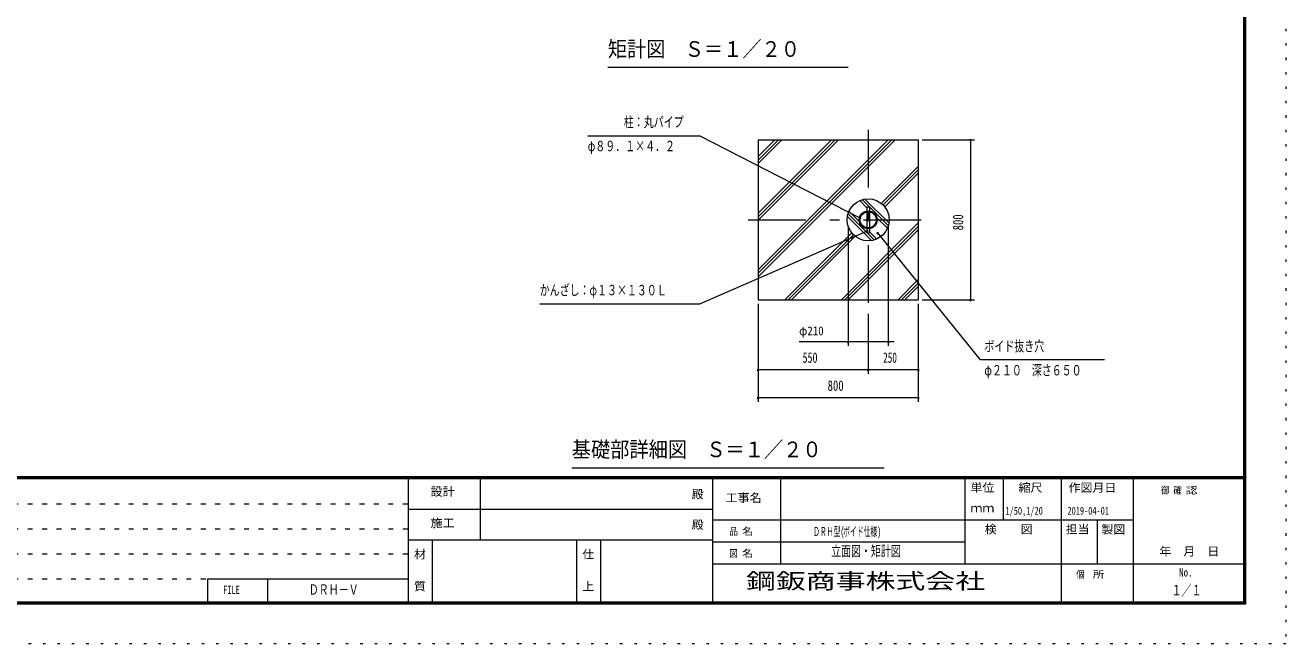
# Model space of a CAD drawing. Units: millimetres, scale not verified, with parts at other scales. Extents: x -25847 to 25859, y -10500 to 10500.
# Drawn here: x 10126 to 25859, y -10500 to -2775 of the extents above; entities that cross this region are included whole.
import ezdxf
from ezdxf.enums import TextEntityAlignment as Align

# ---------------------------------------------------------------- set-up
doc = ezdxf.new("R2010")
doc.units = ezdxf.units.MM
doc.header["$LTSCALE"] = 60
for name, pattern in [('USER1', [3, 1, -2]), ('USER3', [24, 12, -5, 2, -5]), ('USER4', [3, 0.5, -2.5])]:
    doc.linetypes.add(name, pattern=pattern)
doc.layers.add('0-1_0-F', color=7, linetype='Continuous')
doc.layers.add('0-E_2-5DIM', color=7, linetype='Continuous')
for name, color, linetype, lineweight in [('0-6_2-02BOLD', 7, 'Continuous', 18), ('0-8_2-22CENTER', 3, 'USER3', 18), ('0-A_2-52DIM', 3, 'Continuous', 18), ('0-B_2-62HATCH', 2, 'Continuous', 18), ('0-C_F-F', 5, 'Continuous', 18), ('0-D_F-E_J_ADD', 5, 'USER4', 18)]:
    doc.layers.add(name, color=color, linetype=linetype, lineweight=lineweight)
doc.styles.add('ＭＳ ゴシック', font='')
doc.styles.get('ＭＳ ゴシック').set_extended_font_data('MS Gothic')

msp = doc.modelspace()

# ---------------------------------------------------------------- linework, layer by layer
at = {"layer": '0-6_2-02BOLD'}
for p, q in [((19272.36, -4205.07), (19272.36, -6205.07)), ((20631.11, -5042.57), (20663.61, -5042.57)), ((20631.11, -5042.57), (20631.11, -5094.89)), ((20631.11, -5105.51), (20631.11, -5304.63)), ((20663.61, -5042.57), (20663.61, -5094.89)), ((20663.61, -5105.51), (20663.61, -5304.63)), ((20631.11, -5315.25), (20631.11, -5367.57)), ((20663.61, -5315.25), (20663.61, -5367.57)), ((20631.11, -5367.57), (20663.61, -5367.57)), ((19272.36, -6205.07), (21272.36, -6205.07))]:
    msp.add_line(p, q, dxfattribs=at)
msp.add_lwpolyline([(19272.36, -4205.07), (21272.36, -4205.07), (21272.36, -6205.07)], dxfattribs=at)
for radius in [262.5, 111.38, 100.88]:
    msp.add_circle((20647.36, -5205.07), radius, dxfattribs=at)
at = {"layer": '0-8_2-22CENTER'}
for p, q in [((20647.36, -4080.07), (20647.36, -6330.07)), ((19147.36, -5205.07), (21522.36, -5205.07))]:
    msp.add_line(p, q, dxfattribs=at)
at = {"layer": '0-A_2-52DIM'}
for p, q in [((20397.36, -3305.07), (17397.36, -3305.07)), ((21322.36, -4205.07), (21972.36, -4205.07)), ((21932.36, -4205.07), (21912.36, -4205.07)), ((21922.36, -4205.07), (21922.36, -6205.07)), ((20553.9, -5179.76), (20533.9, -5179.76)), ((20397.36, -5288.87), (20397.36, -6780.07)), ((20646.87, -5344.63), (20626.87, -5344.63)), ((20897.36, -5288.87), (20897.36, -6780.07)), ((20775.88, -5368.66), (20755.88, -5368.66)), ((22047.36, -6955.07), (20765.88, -5368.66)), ((19272.36, -6255.07), (19272.36, -7480.07)), ((21272.36, -6255.07), (21272.36, -7480.07)), ((21322.36, -6205.07), (21972.36, -6205.07)), ((21932.36, -6205.07), (21912.36, -6205.07)), ((20647.36, -6380.07), (20647.36, -7130.07)), ((20972.36, -6730.07), (19784.86, -6730.07)), ((20407.36, -6730.07), (20387.36, -6730.07)), ((20907.36, -6730.07), (20887.36, -6730.07)), ((23597.36, -6955.07), (22047.36, -6955.07)), ((19282.36, -7080.07), (19262.36, -7080.07)), ((21272.36, -7080.07), (19272.36, -7080.07)), ((20657.36, -7080.07), (20637.36, -7080.07)), ((21282.36, -7080.07), (21262.36, -7080.07)), ((19282.36, -7430.07), (19262.36, -7430.07)), ((21272.36, -7430.07), (19272.36, -7430.07)), ((21282.36, -7430.07), (21262.36, -7430.07)), ((20847.36, -8305.07), (16947.36, -8305.07))]:
    msp.add_line(p, q, dxfattribs=at)
for points in [[(17147.36, -4155.07), (18547.36, -4155.07), (20543.9, -5179.76)], [(16547.36, -6255.07), (18547.36, -6255.07), (20636.87, -5344.63)]]:
    msp.add_lwpolyline(points, dxfattribs=at)
for centre in [(21922.36, -4205.07), (20543.9, -5179.76), (20636.87, -5344.63), (20765.88, -5368.66), (21922.36, -6205.07), (20397.36, -6730.07), (20897.36, -6730.07), (19272.36, -7080.07), (20647.36, -7080.07), (21272.36, -7080.07), (19272.36, -7430.07), (21272.36, -7430.07)]:
    msp.add_arc(centre, 10, 180, 0, dxfattribs=at)
at = {"layer": '0-B_2-62HATCH'}
for p, q in [((19272.36, -5915.39), (20982.68, -4205.07)), ((19272.36, -5872.96), (20940.25, -4205.07)), ((19272.36, -5830.53), (20897.83, -4205.07)), ((19272.36, -5123.43), (20190.72, -4205.07)), ((19272.36, -5165.86), (20233.15, -4205.07)), ((19272.36, -5208.28), (20275.57, -4205.07)), ((19272.36, -4501.17), (19568.47, -4205.07)), ((19272.36, -4458.75), (19526.04, -4205.07)), ((19272.36, -4416.32), (19483.61, -4205.07)), ((20810.54, -4999.46), (21272.36, -4537.64)), ((20832.98, -5019.45), (21272.36, -4580.07)), ((20852.97, -5041.88), (21272.36, -4622.5)), ((20541.5, -4964.86), (20631.11, -5054.47)), ((20572.53, -4953.46), (20661.64, -5042.57)), ((20607.16, -4945.66), (20906.76, -5245.27)), ((20387.96, -5164.87), (20687.56, -5464.47)), ((20395.75, -5130.24), (20631.11, -5365.59)), ((20407.15, -5099.21), (20539.08, -5231.14)), ((20663.61, -5044.54), (20898.97, -5279.9)), ((20663.61, -5086.97), (20673.43, -5096.79)), ((20755.64, -5179), (20887.57, -5310.93)), ((20312.04, -6205.07), (21272.36, -5244.75)), ((20354.47, -6205.07), (21272.36, -5287.18)), ((20396.89, -6205.07), (21272.36, -5329.6)), ((20621.29, -5313.35), (20631.11, -5323.17)), ((19604.93, -6205.07), (20441.75, -5368.26)), ((19647.36, -6205.07), (20461.74, -5390.68)), ((19689.79, -6205.07), (20484.17, -5410.68)), ((20633.08, -5367.57), (20722.19, -5456.68)), ((20663.61, -5355.67), (20753.22, -5445.28)), ((21019.15, -6205.07), (21272.36, -5951.86)), ((21061.57, -6205.07), (21272.36, -5994.28)), ((21104, -6205.07), (21272.36, -6036.71))]:
    msp.add_line(p, q, dxfattribs=at)
at = {"layer": '0-C_F-F'}
for p, q in [((25333.77, -9975), (25333.77, 10075)), ((25336.27, -9977.5), (25336.27, 10077.5)), ((25338.77, -9980), (25338.77, 10080)), ((25341.27, -9982.5), (25341.27, 10082.5)), ((25343.77, -9985), (25343.77, 10085)), ((25346.27, -9987.5), (25346.27, 10087.5)), ((25348.77, -9990), (25348.77, 10090)), ((25351.27, -9992.5), (25351.27, 10092.5)), ((25353.77, -9995), (25353.77, 10095)), ((25356.27, -9997.5), (25356.27, 10097.5)), ((25358.77, -10000), (25358.77, 10100)), ((25333.77, -8415), (-3316.23, -8415)), ((25333.77, -8417.5), (-3316.23, -8417.5)), ((25333.77, -8420), (-3316.23, -8420)), ((25333.77, -8422.5), (-3316.23, -8422.5)), ((25333.77, -8425), (-3316.23, -8425)), ((25333.77, -8427.5), (-3316.23, -8427.5)), ((25333.77, -8430), (-3316.23, -8430)), ((25333.77, -8432.5), (-3316.23, -8432.5)), ((25333.77, -8435), (-3316.23, -8435)), ((25333.77, -8437.5), (-3316.23, -8437.5)), ((25333.77, -8440), (-3316.23, -8440)), ((14908.77, -10000), (14908.77, -8440)), ((15808.77, -9200), (15808.77, -8440)), ((18708.77, -10000), (18708.77, -8440)), ((19558.77, -9500), (19558.77, -8440)), ((21858.77, -9500), (21858.77, -8440)), ((22333.77, -8950), (22333.77, -8440)), ((23058.77, -10000), (23058.77, -8440)), ((23958.77, -10000), (23958.77, -8440)), ((14908.77, -8820), (18708.77, -8820)), ((18708.77, -8950), (23958.77, -8950)), ((23508.77, -9500), (23508.77, -8950)), ((14908.77, -9200), (18708.77, -9200)), ((15208.77, -10000), (15208.77, -9200)), ((17008.77, -10000), (17008.77, -9200)), ((17308.77, -10000), (17308.77, -9200)), ((18708.77, -9225), (21858.77, -9225)), ((18708.77, -9500), (25358.77, -9500)), ((12400.77, -9688), (12400.77, -10000)), ((12400.77, -9688), (14908.77, -9688)), ((13150.77, -9688), (13150.77, -10000)), ((-3341.23, -10000), (25358.77, -10000)), ((-3338.73, -9997.5), (25356.27, -9997.5)), ((-3336.23, -9995), (25353.77, -9995)), ((-3331.23, -9990), (25348.77, -9990)), ((-3326.23, -9985), (25343.77, -9985)), ((-3316.23, -9975), (25333.77, -9975))]:
    msp.add_line(p, q, dxfattribs=at)
at = {"layer": '0-C_F-F', "color": 6, "linetype": 'USER1'}
for p, q in [((-3341.23, -8752), (14908.77, -8752)), ((-3341.23, -9064), (14908.77, -9064)), ((-3341.23, -9376), (14908.77, -9376)), ((-3341.23, -9688), (12400.77, -9688))]:
    msp.add_line(p, q, dxfattribs=at)
at = {"layer": '0-C_F-F'}
for points in [[(-3333.73, 10092.5), (-3333.73, -9992.5), (25351.27, -9992.5)], [(-3328.73, 10087.5), (-3328.73, -9987.5), (25346.27, -9987.5)], [(-3323.73, 10082.5), (-3323.73, -9982.5), (25341.27, -9982.5)], [(-3321.23, 10080), (-3321.23, -9980), (25338.77, -9980)], [(-3318.73, 10077.5), (-3318.73, -9977.5), (25336.27, -9977.5)]]:
    msp.add_lwpolyline(points, dxfattribs=at)
at = {"layer": '0-D_F-E_J_ADD'}
for p, q in [((25858.77, 10500), (25858.77, -10500)), ((25858.77, -10500), (-3841.23, -10500))]:
    msp.add_line(p, q, dxfattribs=at)

# ---------------------------------------------------------------- texts
at = {"layer": '0-1_0-F', "style": 'ＭＳ ゴシック'}
for s, height, width, p in [('1/50,1/20', 97.68, 0.65, (22359.95, -8916.7)), ('2019-04-01', 97.68, 0.65, (23133.77, -8916.7)), ('ＤＲＨ型(', 110.7, 0.55, (19958.77, -9187.5)), ('ボイド仕様)', 110.7, 0.55, (20334.54, -9187.5)), ('立面図・矩計図', 130.2, 0.7, (20183.77, -9444.74)), ('１／１', 130.2, 0.7, (24433.77, -9934.49)), ('ＤＲＨ－Ｖ', 130.2, 0.7, (13665.36, -9926.24))]:
    msp.add_text(s, height=height, dxfattribs=dict(at, width=width)).set_placement(p, align=Align.BOTTOM_LEFT)
at = {"layer": '0-A_2-52DIM', "color": 7, "style": 'ＭＳ ゴシック'}
for s, height, width, p in [('矩計図\u3000Ｓ＝１／２０', 195.4, 0.9, (17397.36, -3228.42)), ('柱：丸パイプ', 130.2, 0.7, (17597.36, -4087.3)), ('φ８９．１×４．２', 130.2, 0.7, (17147.36, -4387.31)), ('かんざし：φ１３×１３０Ｌ', 130.2, 0.7, (16547.36, -6187.3)), ('φ210', 110.7, 0.9, (19784.86, -6680.07)), ('ボイド抜き穴', 130.2, 0.7, (22097.36, -6887.3)), ('550', 130.2, 0.7, (19828.36, -7030.07)), ('250', 130.2, 0.65, (20833.03, -7030.07)), ('φ２１０\u3000深さ６５０', 130.2, 0.7, (22097.36, -7187.31)), ('800', 130.2, 0.75, (20140.95, -7380.07)), ('基礎部詳細図\u3000Ｓ＝１／２０', 195.4, 0.9, (16947.36, -8228.42))]:
    msp.add_text(s, height=height, dxfattribs=dict(at, width=width)).set_placement(p, align=Align.BOTTOM_LEFT)
at = {"layer": '0-A_2-52DIM', "color": 7, "style": 'ＭＳ ゴシック', "width": 0.75}
msp.add_text('800', height=130.2, rotation=90, dxfattribs=at).set_placement((21872.36, -5336.48), align=Align.BOTTOM_LEFT)
at = {"layer": '0-C_F-F', "color": 7, "style": 'ＭＳ ゴシック'}
for s, height, width, p in [('単位', 104.2, 1.05, (21923.77, -8633.29)), ('縮尺', 104.2, 1.05, (22523.77, -8633.29)), ('作図月日', 104.2, 1.05, (23147.67, -8634.31)), ('設計', 104.2, 1.05, (15186.27, -8683.83)), ('殿', 104.2, 1.05, (18443.77, -8715.79)), ('工事名', 104.2, 1.05, (18868.77, -8760.79)), ('御 ', 88.56, 0.85, (24301.53, -8654.43)), ('確 ', 88.56, 0.85, (24455.91, -8654.43)), ('認', 88.56, 1.2, (24610.3, -8654.43)), ('ｍｍ', 104.2, 1.05, (21923.77, -8888.29)), ('施工', 104.2, 1.05, (15186.27, -9075.79)), ('殿', 104.2, 1.05, (18443.77, -9095.79)), ('品 ', 88.56, 0.85, (18915.02, -9167.5)), ('名', 88.56, 1.2, (19069.41, -9167.5)), ('検\u3000\u3000図', 104.2, 1.05, (22101.27, -9153.29)), ('担当', 104.2, 1.05, (23111.27, -9153.29)), ('製図', 104.2, 1.05, (23557.25, -9155.74)), ('\u3000年\u3000月\u3000日', 104.2, 1.05, (24132.51, -9430.22)), ('材', 104.2, 1.05, (14978.77, -9465.79)), ('仕', 104.2, 1.05, (17078.77, -9465.79)), ('図 ', 88.56, 0.85, (18915.02, -9442.5)), ('名', 88.56, 1.2, (19069.41, -9442.5)), ('個  ', 88.56, 0.85, (23243.77, -9705)), ('所', 88.56, 1.2, (23449.62, -9705)), ('No.', 104.2, 0.8, (24526.27, -9690.79)), ('質', 104.2, 1.05, (14978.77, -9865.79)), ('上', 104.2, 1.05, (17078.77, -9865.79)), ('FILE', 104.2, 0.7, (12597.02, -9909.79))]:
    msp.add_text(s, height=height, dxfattribs=dict(at, width=width)).set_placement(p, align=Align.BOTTOM_LEFT)
at = {"layer": '0-E_2-5DIM', "style": 'ＭＳ ゴシック', "width": 1.4}
msp.add_text('鋼鈑商事株式会社', height=195.4, dxfattribs=at).set_placement((19121.99, -9872.05), align=Align.BOTTOM_LEFT)

doc.saveas('drawing.dxf')
